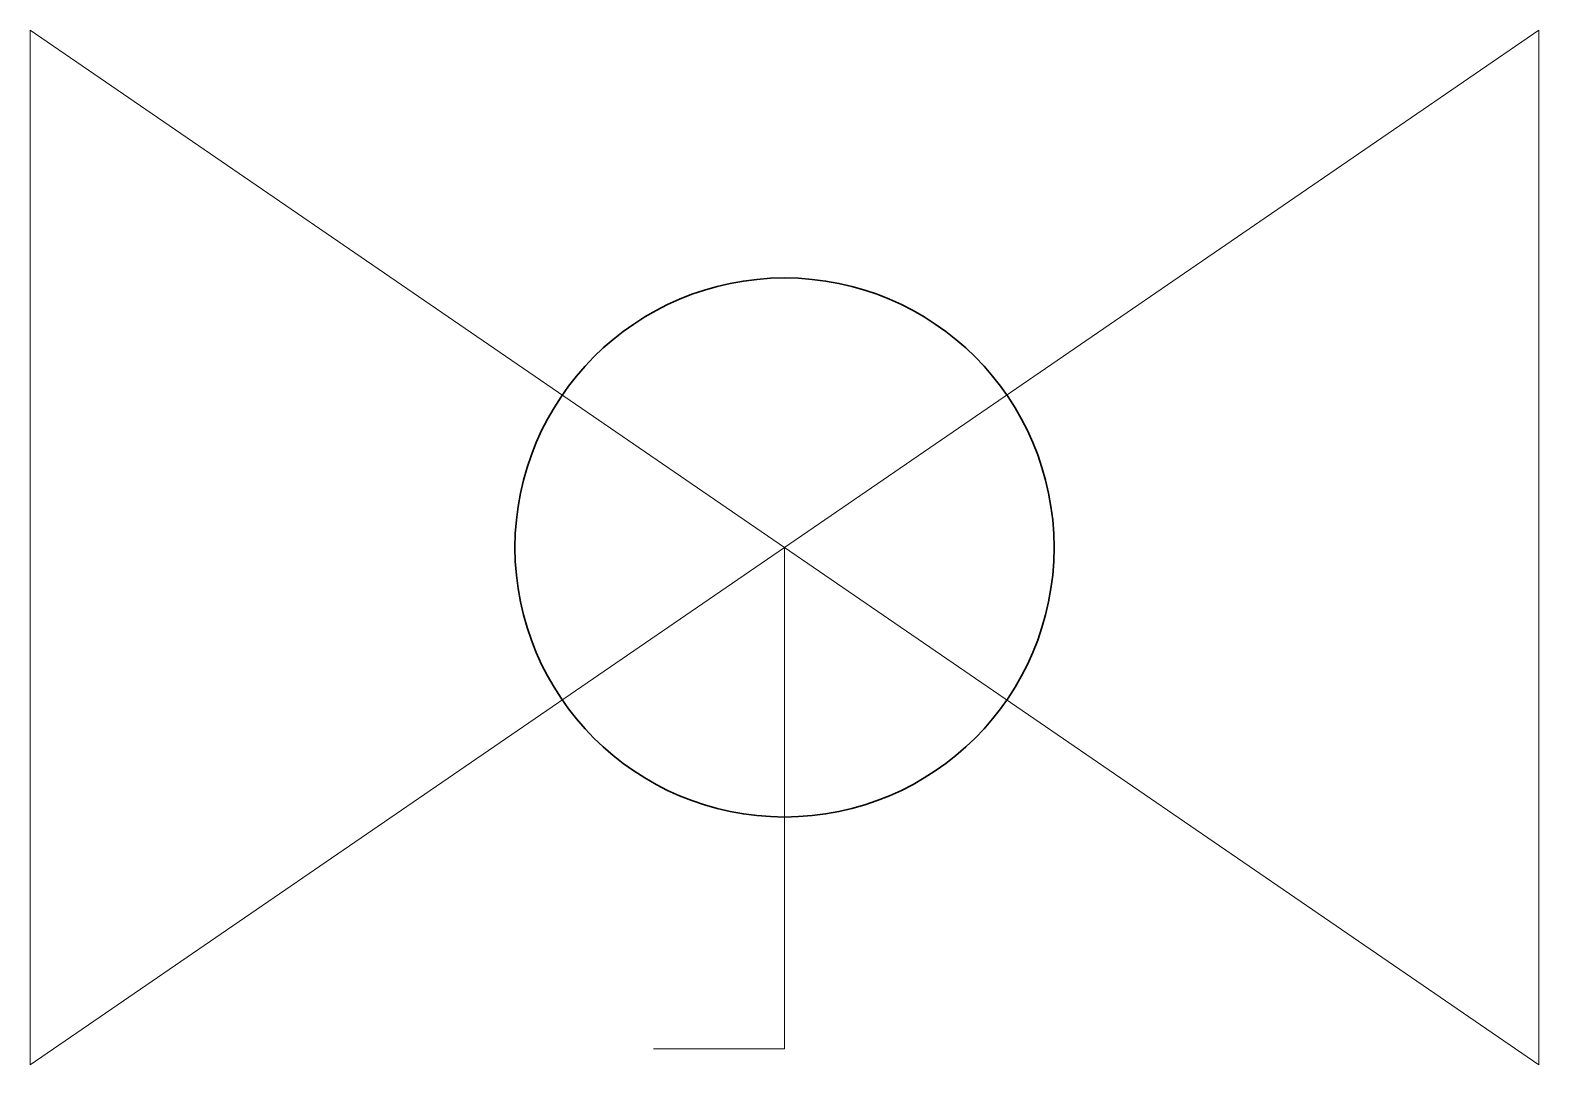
# Model space of a CAD drawing. Header units: inches. Extents: x 115.19 to 118.33, y 521.01 to 523.17.
import ezdxf

# ---------------------------------------------------------------- set-up
doc = ezdxf.new("R2010")
doc.units = ezdxf.units.IN
doc.header["$MEASUREMENT"] = 0
doc.layers.get('0').update_dxf_attribs({"color": 1, "lineweight": 9})

msp = doc.modelspace()

# ---------------------------------------------------------------- linework, layer by layer
for p, q in [((115.1853, 523.1673), (115.1853, 522.6238)), ((116.7595, 522.0879), (115.1853, 523.1673)), ((116.7595, 522.0879), (118.3335, 523.1676)), ((118.3335, 523.1676), (118.3335, 522.624)), ((115.1853, 522.6238), (115.1854, 522.0878)), ((118.3335, 522.624), (118.3335, 522.088)), ((115.1854, 521.5518), (115.1854, 522.0878)), ((116.7595, 522.0879), (115.1855, 521.0082)), ((116.7595, 522.0879), (118.3336, 521.0084)), ((118.3336, 521.552), (118.3335, 522.088)), ((115.1855, 521.0082), (115.1854, 521.5518)), ((118.3336, 521.0084), (118.3336, 521.552))]:
    msp.add_line(p, q)
msp.add_lwpolyline([(116.7595, 522.0879), (116.7595, 521.0416), (116.4862, 521.0416)])
at = {"lineweight": 30}
msp.add_circle((116.7595, 522.0879), 0.5625, dxfattribs=at)

doc.saveas('drawing.dxf')
